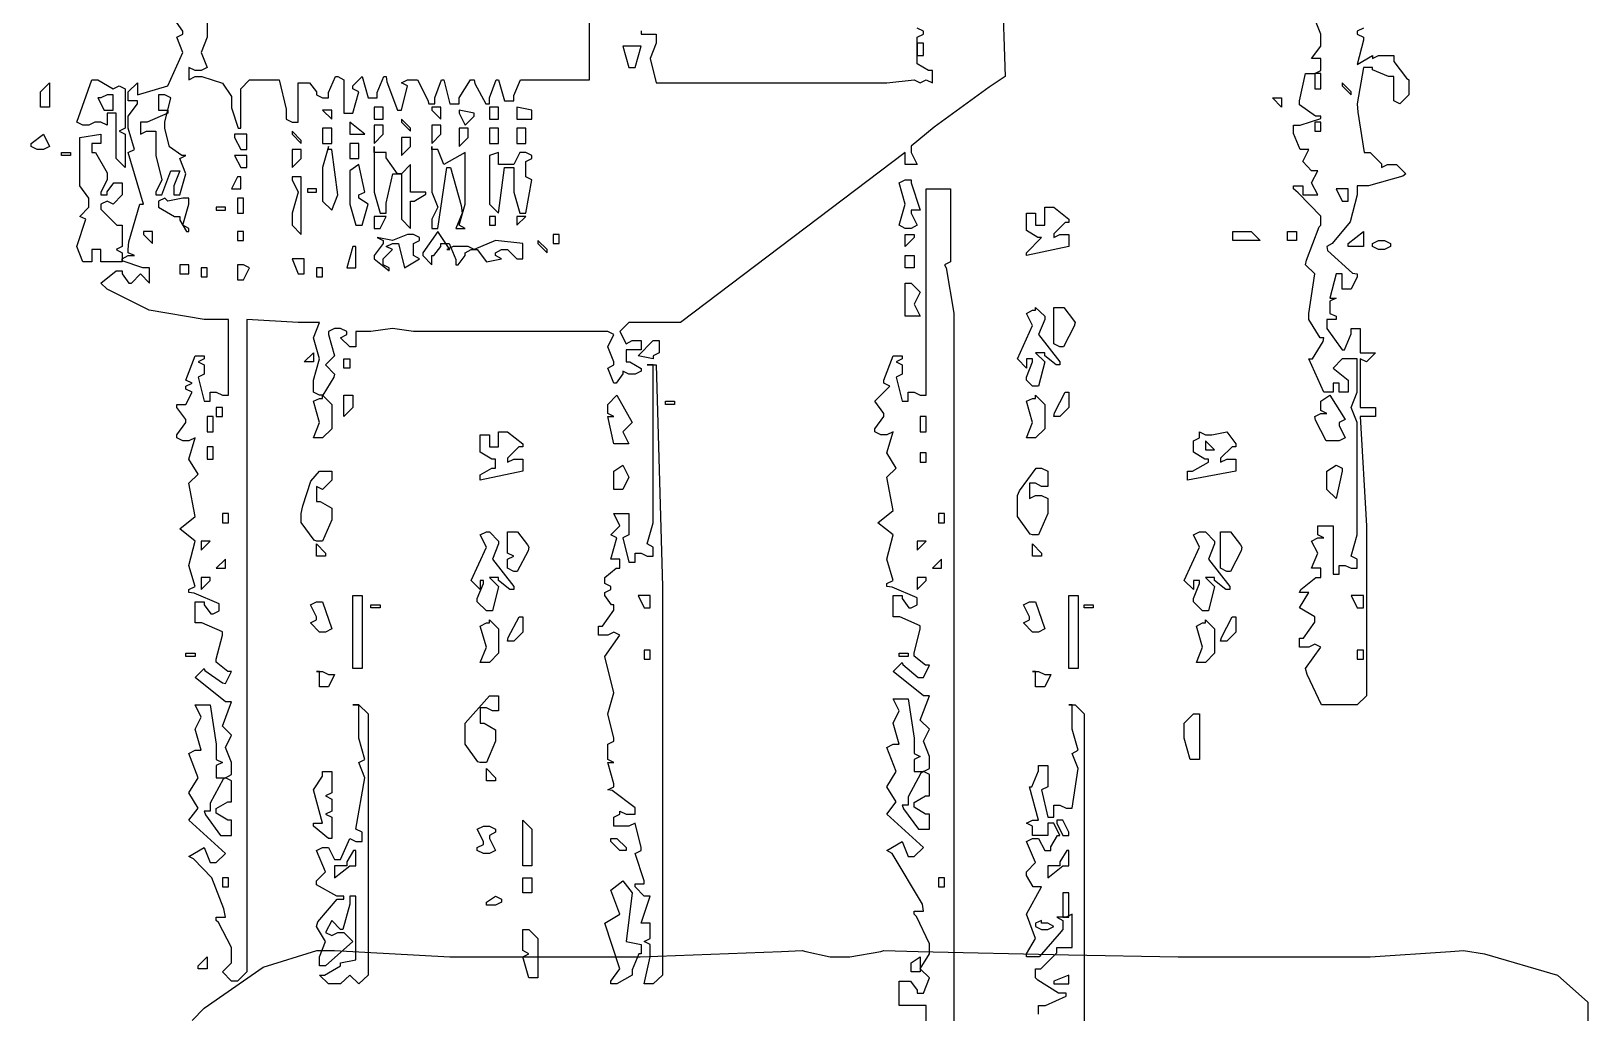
# Model space of a CAD drawing. Extents: x 97 to 264, y 28 to 329.
# Drawn here: x 161.64 to 179.74, y 178.21 to 189.62 of the extents above; entities that cross this region are included whole.
import ezdxf

# ---------------------------------------------------------------- set-up
doc = ezdxf.new("R2010")
doc.units = 0
doc.header["$MEASUREMENT"] = 0

msp = doc.modelspace()

# ---------------------------------------------------------------- linework, layer by layer
at = {"color": 32}
for points in [[(172.897, 191.17), (172.967, 189.089), (172.781, 188.966), (172.142, 188.503), (171.873, 188.281), (171.873, 188.207), (171.943, 188.067), (171.803, 188.067), (171.803, 188.207), (169.193, 186.231), (168.592, 186.231), (168.487, 186.126), (168.558, 185.984), (168.628, 186.02), (168.734, 186.02), (168.734, 185.914), (168.558, 185.914), (168.558, 185.773), (168.602, 185.773), (168.734, 185.695), (168.734, 185.667), (168.664, 185.631), (168.592, 185.631), (168.522, 185.667), (168.522, 185.633), (168.442, 185.525), (168.415, 185.525), (168.345, 185.702), (168.415, 185.738), (168.415, 185.773), (168.345, 185.95), (168.415, 186.09), (168.345, 186.126), (166.088, 186.126), (165.842, 186.16), (165.593, 186.126), (165.417, 186.126), (165.417, 185.95), (165.347, 185.95), (165.24, 186.054), (165.312, 186.09), (165.312, 186.126), (165.24, 186.16), (165.17, 186.16), (165.1, 186.126), (165.1, 186.09), (165.17, 185.844), (165.064, 185.738), (165.17, 185.631), (165.161, 185.597), (165.035, 185.385), (164.994, 185.385), (164.924, 185.421), (164.924, 185.561), (164.994, 185.808), (164.924, 186.054), (164.994, 186.231), (164.747, 186.231), (164.148, 186.267), (164.148, 178.682), (164.042, 178.576), (163.971, 178.576), (163.865, 178.682), (163.971, 178.788), (163.971, 178.858), (163.971, 178.965), (163.821, 179.255), (163.795, 179.281), (163.795, 179.317), (163.901, 179.317), (163.883, 179.415), (163.741, 179.776), (163.529, 179.997), (163.477, 180.023), (163.653, 180.129), (163.725, 179.953), (163.795, 179.953), (163.901, 180.057), (163.477, 180.446), (163.583, 180.586), (163.477, 180.763), (163.583, 180.939), (163.477, 181.222), (163.548, 181.258), (163.619, 181.258), (163.548, 181.504), (163.619, 181.645), (163.548, 181.787), (163.725, 181.787), (163.795, 181.328), (163.795, 181.151), (163.865, 181.115), (163.795, 181.081), (163.795, 180.939), (163.901, 180.939), (163.873, 180.923), (163.725, 180.645), (163.725, 180.552), (163.653, 180.552), (163.671, 180.508), (163.843, 180.269), (163.901, 180.269), (163.971, 180.269), (163.971, 180.446), (163.927, 180.446), (163.795, 180.526), (163.795, 180.552), (163.795, 180.58), (163.927, 180.658), (163.971, 180.658), (163.971, 180.905), (163.901, 180.939), (163.971, 180.975), (163.971, 181.115), (163.901, 181.292), (163.971, 181.434), (163.865, 181.54), (163.971, 181.821), (163.901, 181.821), (163.548, 182.104), (163.653, 182.21), (163.661, 182.184), (163.865, 182.043), (163.901, 182.033), (163.971, 182.174), (163.927, 182.174), (163.795, 182.281), (163.795, 182.316), (163.865, 182.598), (163.865, 182.634), (163.627, 182.739), (163.548, 182.739), (163.548, 182.985), (163.653, 182.985), (163.653, 182.951), (163.732, 182.845), (163.759, 182.845), (163.829, 182.879), (163.829, 182.915), (163.829, 182.959), (163.539, 183.084), (163.477, 183.092), (163.477, 183.128), (163.548, 183.162), (163.477, 183.408), (163.548, 183.691), (163.372, 183.833), (163.548, 183.974), (163.477, 184.362), (163.583, 184.467), (163.477, 184.643), (163.548, 184.892), (163.477, 184.856), (163.406, 184.856), (163.336, 184.892), (163.336, 184.926), (163.442, 185.068), (163.442, 185.102), (163.336, 185.244), (163.336, 185.279), (163.442, 185.279), (163.513, 185.421), (163.442, 185.455), (163.442, 185.491), (163.513, 185.525), (163.442, 185.561), (163.548, 185.844), (163.653, 185.844), (163.653, 185.808), (163.583, 185.773), (163.653, 185.738), (163.653, 185.631), (163.583, 185.597), (163.653, 185.315), (163.725, 185.315), (163.725, 185.421), (163.795, 185.421), (163.865, 185.385), (163.935, 185.385), (163.935, 186.267), (163.865, 186.267), (163.652, 186.267), (163.014, 186.373), (162.524, 186.619), (162.454, 186.69), (162.631, 186.832), (162.701, 186.832), (162.701, 186.797), (162.779, 186.69), (162.807, 186.69), (162.913, 186.796), (163.019, 186.69), (163.019, 186.866), (162.939, 186.866), (162.701, 186.946), (162.701, 186.972), (162.771, 187.008), (162.843, 187.008), (162.771, 187.042), (162.771, 187.078), (162.779, 187.167), (162.905, 187.608), (162.947, 187.608), (162.771, 188.207), (162.843, 188.243), (162.771, 188.49), (162.771, 188.63), (162.877, 188.772), (162.877, 188.806), (162.771, 188.806), (162.771, 188.913), (162.877, 189.019), (162.877, 188.877), (163.23, 188.983), (163.406, 189.371), (163.336, 189.548), (163.406, 189.582), (163.406, 189.618), (163.23, 189.865)], [(163.689, 189.794), (163.689, 189.548), (163.619, 189.371), (163.689, 189.195), (163.619, 189.159), (163.548, 189.159), (163.477, 189.195), (163.477, 189.053), (163.548, 189.089), (163.627, 189.089), (163.865, 189.014), (163.971, 188.859), (163.971, 188.806), (163.971, 188.728), (164.05, 188.49), (164.078, 188.49), (164.078, 188.948), (164.182, 189.053), (164.501, 189.053), (164.527, 189.053), (164.607, 188.71), (164.607, 188.596), (164.677, 188.56), (164.747, 188.56), (164.747, 189.019), (164.853, 189.019), (164.88, 189.019), (164.96, 188.913), (164.96, 188.877), (165.03, 188.842), (165.1, 188.842), (165.1, 188.904), (165.179, 189.089), (165.206, 189.089), (165.276, 189.053), (165.276, 188.666), (165.383, 188.666), (165.453, 188.913), (165.383, 188.948), (165.383, 188.983), (165.489, 189.089), (165.559, 188.842), (165.665, 188.842), (165.665, 188.904), (165.743, 189.089), (165.77, 189.089), (165.778, 189.028), (165.903, 188.7), (165.946, 188.7), (166.018, 188.983), (165.946, 189.019), (166.018, 189.053), (166.088, 189.053), (166.132, 189.053), (166.255, 188.816), (166.265, 188.772), (166.335, 188.772), (166.335, 188.842), (166.413, 189.053), (166.441, 189.053), (166.511, 188.772), (166.617, 188.772), (166.617, 188.842), (166.75, 189.053), (166.794, 189.053), (166.802, 189.009), (166.927, 188.772), (166.97, 188.772), (166.97, 188.842), (167.048, 189.053), (167.076, 189.053), (167.146, 188.806), (167.253, 188.806), (167.253, 188.868), (167.331, 189.053), (167.357, 189.053), (168.135, 189.053), (168.135, 189.758)], [(177.13, 189.654), (177.058, 189.618), (177.058, 189.582), (177.13, 189.548), (177.13, 189.512), (177.058, 189.229), (177.235, 189.335), (177.235, 189.301), (177.307, 189.335), (177.483, 189.335), (177.483, 189.265), (177.632, 189.071), (177.66, 189.053), (177.66, 188.877), (177.553, 188.772), (177.483, 188.806), (177.483, 189.089), (177.421, 189.089), (177.235, 189.169), (177.235, 189.195), (177.13, 189.195), (177.058, 188.772), (177.067, 188.675), (177.14, 188.207), (177.165, 188.207), (177.209, 188.207), (177.341, 188.075), (177.341, 188.031), (177.411, 188.067), (177.517, 188.067), (177.624, 187.96), (177.588, 187.934), (177.191, 187.818), (177.058, 187.818), (177.058, 187.715), (176.975, 187.401), (176.768, 187.149), (176.706, 187.113), (176.714, 187.069), (177.005, 186.805), (177.058, 186.796), (177.058, 186.76), (176.988, 186.619), (176.882, 186.619), (176.882, 186.796), (176.812, 186.796), (176.742, 186.513), (176.812, 186.513), (176.742, 186.479), (176.742, 186.337), (176.812, 186.303), (176.812, 186.267), (176.706, 186.267), (176.706, 186.16), (176.882, 185.914), (176.909, 185.914), (176.988, 186.1), (176.988, 186.16), (177.094, 186.16), (177.094, 185.878), (177.271, 185.878), (177.165, 185.773), (177.094, 185.808), (177.094, 185.244), (177.271, 185.244), (177.271, 185.138), (177.094, 185.138), (177.165, 183.867), (177.165, 181.893), (177.058, 181.787), (176.706, 181.787), (176.644, 181.787), (176.476, 182.14), (176.459, 182.21), (176.635, 182.456), (176.565, 182.492), (176.495, 182.456), (176.389, 182.456), (176.389, 182.563), (176.433, 182.563), (176.565, 182.748), (176.565, 182.809), (176.389, 182.915), (176.495, 183.092), (176.389, 183.092), (176.405, 183.128), (176.578, 183.268), (176.635, 183.268), (176.635, 183.374), (176.529, 183.374), (176.601, 183.551), (176.529, 183.691), (176.601, 183.727), (176.671, 183.727), (176.601, 183.761), (176.601, 183.867), (176.778, 183.867), (176.778, 183.304), (176.848, 183.304), (176.848, 183.408), (176.918, 183.408), (176.988, 183.374), (177.058, 183.374), (177.058, 183.48), (176.988, 183.515), (177.058, 183.761), (177.058, 185.068), (176.988, 185.244), (177.058, 185.421), (177.058, 185.808), (176.882, 185.808), (176.778, 185.702), (176.954, 185.561), (176.954, 185.421), (176.848, 185.421), (176.848, 185.525), (176.778, 185.525), (176.778, 185.421), (176.671, 185.421), (176.495, 185.808), (176.539, 185.808), (176.662, 186.01), (176.671, 186.054), (176.627, 186.054), (176.495, 186.267), (176.495, 186.337), (176.565, 186.796), (176.459, 186.902), (176.468, 186.956), (176.617, 187.343), (176.635, 187.361), (176.635, 187.467), (176.371, 187.74), (176.319, 187.784), (176.319, 187.818), (176.425, 187.818), (176.425, 187.714), (176.601, 187.714), (176.529, 187.854), (176.601, 187.995), (176.529, 187.995), (176.425, 188.101), (176.495, 188.243), (176.425, 188.243), (176.397, 188.243), (176.319, 188.429), (176.319, 188.49), (176.319, 188.524), (176.397, 188.524), (176.635, 188.604), (176.635, 188.63), (176.573, 188.63), (176.389, 188.762), (176.389, 188.806), (176.459, 189.125), (176.565, 189.125), (176.565, 188.948), (176.635, 188.948), (176.635, 189.125), (176.565, 189.125), (176.635, 189.159), (176.635, 189.301), (176.529, 189.301), (176.635, 189.442), (176.635, 189.582), (176.565, 189.758)], [(168.734, 189.621), (168.734, 189.582), (168.91, 189.582), (168.91, 189.478), (168.84, 189.301), (168.91, 189.019), (171.59, 189.019), (171.909, 189.053), (171.979, 189.019), (172.049, 189.053), (172.12, 189.019), (172.12, 189.159), (172.075, 189.159), (171.943, 189.239), (171.943, 189.265), (171.943, 189.548), (172.015, 189.582), (172.015, 189.618), (171.943, 189.654)], [(172.049, 178.047), (172.049, 178.293), (171.733, 178.293), (171.733, 178.576), (171.839, 178.576), (171.865, 178.576), (171.943, 178.471), (171.943, 178.435), (172.015, 178.435), (172.085, 178.612), (171.979, 178.718), (172.085, 178.894), (172.085, 179.009), (171.935, 179.325), (171.909, 179.352), (171.909, 179.388), (172.015, 179.388), (172.005, 179.468), (171.652, 180.058), (171.59, 180.093), (171.767, 180.199), (171.839, 180.023), (171.909, 180.023), (172.015, 180.129), (171.59, 180.516), (171.697, 180.658), (171.59, 180.835), (171.697, 181.011), (171.59, 181.292), (171.662, 181.328), (171.733, 181.328), (171.662, 181.574), (171.733, 181.717), (171.662, 181.857), (171.839, 181.857), (171.909, 181.398), (171.909, 181.222), (171.979, 181.187), (171.909, 181.151), (171.909, 181.011), (172.015, 181.011), (171.987, 180.993), (171.839, 180.716), (171.839, 180.622), (171.767, 180.622), (171.785, 180.578), (171.957, 180.34), (172.015, 180.34), (172.085, 180.34), (172.085, 180.516), (172.041, 180.516), (171.909, 180.596), (171.909, 180.622), (171.909, 180.65), (172.041, 180.728), (172.085, 180.728), (172.085, 180.975), (172.015, 181.011), (172.085, 181.045), (172.085, 181.187), (172.015, 181.364), (172.085, 181.504), (171.979, 181.61), (172.085, 181.893), (172.015, 181.893), (171.662, 182.174), (171.767, 182.28), (171.775, 182.254), (171.954, 182.104), (172.015, 182.104), (172.085, 182.246), (172.041, 182.246), (171.909, 182.352), (171.909, 182.386), (171.979, 182.669), (171.979, 182.704), (171.741, 182.809), (171.662, 182.809), (171.662, 183.056), (171.767, 183.056), (171.767, 183.021), (171.845, 182.915), (171.873, 182.915), (171.943, 182.951), (171.943, 182.985), (171.943, 183.03), (171.652, 183.154), (171.59, 183.162), (171.59, 183.198), (171.662, 183.232), (171.59, 183.48), (171.662, 183.761), (171.486, 183.903), (171.662, 184.044), (171.59, 184.433), (171.697, 184.539), (171.59, 184.715), (171.662, 184.962), (171.59, 184.926), (171.52, 184.926), (171.45, 184.962), (171.45, 184.996), (171.556, 185.138), (171.556, 185.172), (171.45, 185.315), (171.626, 185.491), (171.556, 185.525), (171.556, 185.561), (171.662, 185.844), (171.767, 185.844), (171.767, 185.808), (171.697, 185.773), (171.767, 185.738), (171.767, 185.631), (171.697, 185.597), (171.767, 185.315), (171.839, 185.315), (171.839, 185.421), (171.909, 185.421), (171.979, 185.385), (172.049, 185.385), (172.049, 187.784), (172.226, 187.784), (172.226, 187.784), (172.332, 187.784), (172.332, 186.936), (172.262, 186.902), (172.278, 186.867), (172.368, 186.338), (172.368, 186.16), (172.368, 175.26)], [(173.354, 178.189), (173.354, 178.293), (173.433, 178.293), (173.673, 178.401), (173.673, 178.435), (173.585, 178.435), (173.346, 178.586), (173.32, 178.612), (173.32, 178.718), (173.381, 178.718), (173.567, 178.904), (173.567, 178.965), (173.743, 178.965), (173.743, 179.352), (173.673, 179.317), (173.567, 179.317), (173.637, 179.281), (173.637, 179.175), (173.593, 179.123), (173.361, 178.858), (173.284, 178.858), (173.214, 178.858), (173.214, 178.894), (173.32, 179.071), (173.214, 179.352), (173.39, 179.67), (173.32, 179.67), (173.293, 179.67), (173.214, 179.802), (173.214, 179.846), (173.32, 179.953), (173.214, 180.199), (173.284, 180.233), (173.354, 180.233), (173.426, 180.093), (173.496, 180.093), (173.496, 180.137), (173.575, 180.269), (173.603, 180.269), (173.531, 180.41), (173.46, 180.41), (173.46, 180.269), (173.284, 180.269), (173.284, 180.376), (173.214, 180.41), (173.284, 180.446), (173.354, 180.446), (173.25, 180.835), (173.276, 180.835), (173.354, 181.021), (173.354, 181.081), (173.46, 181.081), (173.46, 180.835), (173.39, 180.799), (173.46, 180.482), (173.531, 180.482), (173.531, 180.622), (173.603, 180.622), (173.673, 180.586), (173.743, 180.586), (173.813, 181.045), (173.743, 181.222), (173.813, 181.258), (173.743, 181.504), (173.743, 181.787), (173.707, 181.787), (173.707, 181.787), (173.779, 181.787), (173.883, 181.681), (173.883, 176.742)]]:
    msp.add_lwpolyline(points, dxfattribs=at)
for points in [[(168.522, 189.442), (168.592, 189.195), (168.664, 189.195), (168.734, 189.442), (168.522, 189.442)], [(171.943, 189.335), (172.015, 189.335), (172.015, 189.478), (171.943, 189.478), (171.943, 189.335)], [(161.855, 189.019), (161.855, 188.736), (161.749, 188.736), (161.749, 188.913), (161.855, 189.019)], [(162.348, 189.053), (162.418, 189.053), (162.595, 188.948), (162.667, 188.983), (162.737, 188.948), (162.737, 188.49), (162.667, 188.454), (162.737, 188.419), (162.737, 188.031), (162.631, 188.137), (162.631, 188.666), (162.524, 188.666), (162.524, 188.524), (162.454, 188.56), (162.384, 188.56), (162.314, 188.524), (162.242, 188.524), (162.172, 188.56), (162.348, 189.053)], [(176.882, 189.019), (176.882, 188.983), (176.988, 188.877), (176.988, 188.913), (176.882, 189.019)], [(162.418, 188.842), (162.49, 188.7), (162.595, 188.7), (162.595, 188.877), (162.524, 188.877), (162.454, 188.842), (162.418, 188.842)], [(163.124, 188.877), (163.124, 188.7), (163.23, 188.7), (163.23, 188.666), (162.991, 188.56), (162.913, 188.56), (162.913, 188.419), (162.983, 188.454), (163.09, 188.454), (163.09, 188.171), (163.16, 187.89), (163.09, 187.748), (163.09, 187.714), (163.16, 187.714), (163.266, 187.995), (163.372, 187.995), (163.3, 187.818), (163.3, 187.714), (163.372, 187.714), (163.442, 187.96), (163.372, 188.137), (163.442, 188.171), (163.394, 188.171), (163.252, 188.273), (163.196, 188.488), (163.196, 188.56), (163.266, 188.842), (163.196, 188.877), (163.124, 188.877)], [(176.072, 188.842), (176.177, 188.842), (176.177, 188.736), (176.072, 188.842)], [(165.03, 188.7), (165.136, 188.596), (165.136, 188.7), (165.03, 188.7)], [(165.629, 188.596), (165.735, 188.596), (165.735, 188.736), (165.629, 188.736), (165.629, 188.596)], [(165.946, 188.596), (165.946, 188.56), (166.052, 188.454), (166.052, 188.49), (165.946, 188.596)], [(166.299, 188.736), (166.299, 188.7), (166.405, 188.596), (166.405, 188.736), (166.299, 188.736)], [(166.617, 188.7), (166.617, 188.666), (166.688, 188.524), (166.794, 188.63), (166.794, 188.666), (166.617, 188.7)], [(166.97, 188.596), (167.076, 188.596), (167.076, 188.736), (166.97, 188.736), (166.97, 188.596)], [(167.287, 188.736), (167.287, 188.596), (167.463, 188.596), (167.463, 188.7), (167.287, 188.736)], [(161.785, 188.419), (161.855, 188.277), (161.785, 188.243), (161.713, 188.243), (161.642, 188.277), (161.642, 188.313), (161.785, 188.419)], [(162.454, 188.419), (162.454, 188.313), (162.348, 188.313), (162.348, 188.207), (162.392, 188.207), (162.524, 187.97), (162.524, 187.89), (162.454, 187.748), (162.454, 187.714), (162.524, 187.714), (162.524, 187.749), (162.603, 187.854), (162.631, 187.854), (162.701, 187.854), (162.701, 187.714), (162.595, 187.608), (162.524, 187.642), (162.454, 187.608), (162.454, 187.547), (162.639, 187.361), (162.701, 187.361), (162.701, 187.113), (162.631, 187.078), (162.701, 187.042), (162.701, 186.936), (162.454, 186.936), (162.454, 187.078), (162.348, 187.078), (162.348, 186.936), (162.242, 186.936), (162.172, 187.113), (162.278, 187.431), (162.208, 187.465), (162.314, 187.572), (162.314, 187.678), (162.208, 187.818), (162.208, 188.383), (162.454, 188.419)], [(164.006, 188.419), (164.006, 188.383), (164.078, 188.243), (164.148, 188.243), (164.148, 188.419), (164.006, 188.419)], [(164.677, 188.454), (164.677, 188.419), (164.783, 188.313), (164.783, 188.347), (164.677, 188.454)], [(165.03, 188.313), (165.136, 188.313), (165.136, 188.49), (165.03, 188.49), (165.03, 188.313)], [(165.347, 188.56), (165.347, 188.419), (165.523, 188.419), (165.347, 188.56)], [(165.629, 188.49), (165.629, 188.313), (165.735, 188.419), (165.735, 188.524), (165.629, 188.524), (165.629, 188.49)], [(166.299, 188.49), (166.299, 188.313), (166.405, 188.419), (166.405, 188.524), (166.299, 188.524), (166.299, 188.49)], [(166.617, 188.454), (166.617, 188.277), (166.723, 188.383), (166.723, 188.49), (166.617, 188.49), (166.617, 188.454)], [(166.97, 188.313), (167.076, 188.313), (167.076, 188.49), (166.97, 188.49), (166.97, 188.313)], [(167.287, 188.49), (167.287, 188.313), (167.393, 188.313), (167.393, 188.49), (167.287, 188.49)], [(176.565, 188.454), (176.635, 188.454), (176.635, 188.56), (176.565, 188.56), (176.565, 188.454)], [(164.677, 188.207), (164.677, 188.031), (164.783, 188.137), (164.783, 188.243), (164.677, 188.243), (164.677, 188.207)], [(165.1, 188.277), (165.03, 188.031), (165.03, 187.642), (165.136, 187.537), (165.206, 187.714), (165.136, 188.243), (165.1, 188.243), (165.1, 188.277)], [(165.347, 188.137), (165.453, 188.137), (165.453, 188.313), (165.347, 188.313), (165.347, 188.137)], [(165.629, 188.277), (165.629, 187.748), (165.699, 187.501), (165.77, 187.501), (165.77, 187.617), (165.848, 187.96), (165.876, 187.96), (165.946, 187.96), (165.946, 187.431), (166.052, 187.325), (166.052, 187.642), (166.096, 187.642), (166.229, 187.722), (166.229, 187.748), (166.052, 187.748), (166.052, 188.067), (165.946, 187.96), (165.902, 187.96), (165.77, 188.146), (165.77, 188.207), (165.629, 188.207), (165.629, 188.277)], [(165.946, 188.347), (165.946, 188.171), (166.052, 188.277), (166.052, 188.383), (165.946, 188.383), (165.946, 188.347)], [(166.299, 188.277), (166.299, 187.748), (166.371, 187.572), (166.299, 187.431), (166.299, 187.325), (166.371, 187.325), (166.475, 188.031), (166.519, 188.031), (166.642, 187.59), (166.652, 187.501), (166.581, 187.325), (166.688, 187.325), (166.617, 187.361), (166.688, 187.608), (166.688, 188.207), (166.441, 188.067), (166.371, 188.243), (166.299, 188.243), (166.299, 188.277)], [(161.995, 188.207), (162.101, 188.207), (162.101, 188.171), (161.995, 188.171), (161.995, 188.207)], [(164.006, 188.171), (164.078, 188.031), (164.148, 188.031), (164.148, 188.171), (164.006, 188.171)], [(165.347, 187.995), (165.347, 187.608), (165.417, 187.361), (165.489, 187.361), (165.559, 187.608), (165.453, 187.678), (165.453, 187.714), (165.523, 187.748), (165.453, 188.067), (165.347, 187.995)], [(166.97, 188.171), (166.97, 187.608), (167.076, 187.501), (167.146, 188.031), (167.253, 188.031), (167.253, 187.748), (167.323, 187.501), (167.393, 187.501), (167.463, 187.89), (167.393, 187.924), (167.393, 188.101), (167.463, 188.137), (167.463, 188.171), (167.393, 188.207), (167.323, 188.207), (167.253, 188.067), (167.076, 188.067), (167.076, 188.207), (166.97, 188.171)], [(164.042, 187.924), (163.971, 187.784), (164.078, 187.784), (164.078, 187.924), (164.042, 187.924)], [(164.677, 187.924), (164.677, 187.89), (164.747, 187.748), (164.677, 187.501), (164.677, 187.361), (164.783, 187.255), (164.783, 187.924), (164.677, 187.924)], [(171.873, 187.854), (171.979, 187.537), (171.873, 187.537), (171.873, 187.501), (171.943, 187.361), (171.873, 187.325), (171.803, 187.325), (171.733, 187.361), (171.803, 187.608), (171.733, 187.854), (171.803, 187.89), (171.873, 187.89), (171.873, 187.854)], [(163.196, 187.678), (163.124, 187.642), (163.124, 187.608), (163.124, 187.573), (163.31, 187.465), (163.372, 187.465), (163.372, 187.421), (163.45, 187.289), (163.477, 187.289), (163.477, 187.325), (163.406, 187.361), (163.477, 187.608), (163.477, 187.678), (163.406, 187.678), (163.23, 187.642), (163.196, 187.678)], [(164.042, 187.501), (164.112, 187.501), (164.112, 187.678), (164.042, 187.678), (164.042, 187.501)], [(164.853, 187.748), (164.96, 187.748), (164.96, 187.784), (164.853, 187.784), (164.853, 187.748)], [(176.812, 187.784), (176.882, 187.642), (176.954, 187.642), (176.954, 187.784), (176.812, 187.784)], [(163.795, 187.537), (163.901, 187.537), (163.901, 187.572), (163.795, 187.572), (163.795, 187.537)], [(173.46, 187.572), (173.531, 187.572), (173.707, 187.431), (173.707, 187.395), (173.663, 187.395), (173.531, 187.263), (173.531, 187.219), (173.603, 187.255), (173.707, 187.255), (173.707, 187.113), (173.214, 187.008), (173.214, 187.042), (173.39, 187.219), (173.346, 187.219), (173.214, 187.299), (173.214, 187.325), (173.214, 187.501), (173.32, 187.501), (173.32, 187.361), (173.426, 187.361), (173.426, 187.572), (173.46, 187.572)], [(165.629, 187.465), (165.629, 187.325), (165.699, 187.325), (165.77, 187.465), (165.629, 187.465)], [(166.97, 187.361), (167.04, 187.361), (167.04, 187.465), (166.97, 187.465), (166.97, 187.361)], [(167.287, 187.465), (167.287, 187.361), (167.393, 187.465), (167.287, 187.465)], [(162.947, 187.289), (162.947, 187.255), (163.054, 187.149), (163.054, 187.289), (162.947, 187.289)], [(164.042, 187.185), (164.112, 187.185), (164.112, 187.289), (164.042, 187.289), (164.042, 187.185)], [(165.842, 187.185), (165.665, 187.219), (165.735, 187.185), (165.735, 187.149), (165.629, 187.008), (165.629, 186.972), (165.806, 186.832), (165.806, 186.866), (165.735, 186.902), (165.735, 186.972), (165.842, 187.078), (165.77, 187.113), (165.842, 187.149), (165.912, 187.149), (165.982, 186.866), (166.158, 186.972), (166.088, 187.008), (166.088, 187.149), (166.158, 187.185), (166.158, 187.219), (166.088, 187.255), (166.018, 187.255), (165.842, 187.185)], [(166.371, 187.289), (166.194, 187.042), (166.194, 187.008), (166.299, 186.902), (166.299, 187.008), (166.325, 187.008), (166.405, 187.114), (166.405, 187.149), (166.475, 187.149), (166.502, 187.149), (166.581, 186.964), (166.581, 186.902), (166.607, 186.902), (166.688, 187.008), (166.688, 187.042), (166.758, 187.078), (166.828, 187.078), (166.934, 186.936), (167.11, 186.972), (167.04, 187.008), (167.04, 187.042), (167.11, 187.078), (167.181, 187.078), (167.287, 186.972), (167.357, 186.972), (167.357, 187.149), (167.04, 187.185), (166.794, 187.078), (166.723, 187.113), (166.547, 187.113), (166.475, 187.078), (166.511, 187.078), (166.371, 187.289)], [(167.533, 187.185), (167.533, 187.149), (167.64, 187.042), (167.64, 187.078), (167.533, 187.185)], [(167.71, 187.149), (167.782, 187.149), (167.782, 187.255), (167.71, 187.255), (167.71, 187.149)], [(171.803, 187.255), (171.909, 187.255), (171.909, 187.219), (171.803, 187.113), (171.803, 187.255)], [(175.647, 187.289), (175.824, 187.289), (175.93, 187.185), (175.613, 187.185), (175.613, 187.289), (175.647, 187.289)], [(176.248, 187.289), (176.353, 187.289), (176.353, 187.185), (176.248, 187.185), (176.248, 187.289)], [(177.13, 187.289), (177.13, 187.113), (176.954, 187.113), (176.954, 187.149), (177.13, 187.289)], [(177.377, 187.185), (177.447, 187.149), (177.447, 187.113), (177.377, 187.078), (177.307, 187.078), (177.235, 187.113), (177.235, 187.149), (177.307, 187.185), (177.377, 187.185)], [(164.677, 186.972), (164.747, 186.796), (164.817, 186.796), (164.817, 186.972), (164.677, 186.972)], [(165.383, 187.113), (165.312, 186.866), (165.417, 186.866), (165.417, 187.113), (165.383, 187.113)], [(171.803, 187.008), (171.909, 187.008), (171.909, 186.866), (171.803, 186.866), (171.803, 187.008)], [(163.372, 186.796), (163.477, 186.796), (163.477, 186.902), (163.372, 186.902), (163.372, 186.796)], [(163.619, 186.866), (163.619, 186.76), (163.689, 186.76), (163.689, 186.866), (163.619, 186.866)], [(164.042, 186.902), (164.042, 186.726), (164.112, 186.726), (164.182, 186.866), (164.112, 186.902), (164.042, 186.902)], [(164.96, 186.76), (165.03, 186.76), (165.03, 186.866), (164.96, 186.866), (164.96, 186.76)], [(171.803, 186.69), (171.873, 186.69), (171.979, 186.583), (171.909, 186.443), (171.979, 186.303), (171.803, 186.303), (171.803, 186.69)], [(173.32, 186.407), (173.426, 186.303), (173.426, 186.267), (173.354, 186.09), (173.603, 185.773), (173.603, 185.738), (173.559, 185.738), (173.426, 185.844), (173.426, 185.878), (173.32, 185.878), (173.426, 185.773), (173.354, 185.491), (173.284, 185.491), (173.214, 185.561), (173.214, 185.597), (173.284, 185.773), (173.284, 185.808), (173.214, 185.808), (173.214, 185.702), (173.108, 185.808), (173.284, 186.196), (173.214, 186.337), (173.284, 186.373), (173.32, 186.373), (173.32, 186.407)], [(173.531, 186.407), (173.603, 186.407), (173.647, 186.407), (173.761, 186.259), (173.779, 186.231), (173.769, 186.187), (173.644, 185.95), (173.603, 185.95), (173.531, 185.984), (173.531, 186.407)], [(164.924, 185.878), (164.924, 185.773), (164.817, 185.773), (164.924, 185.878)], [(168.874, 186.02), (168.945, 186.02), (168.945, 185.878), (168.874, 185.844), (168.874, 185.808), (168.698, 185.844), (168.874, 186.02)], [(165.276, 185.808), (165.347, 185.808), (165.347, 185.702), (165.276, 185.702), (165.276, 185.808)], [(168.804, 185.738), (168.91, 185.738), (168.981, 183.162), (168.981, 178.646), (168.874, 178.542), (168.768, 178.542), (168.84, 178.858), (168.84, 178.999), (168.768, 179.035), (168.84, 179.071), (168.84, 179.247), (168.734, 179.247), (168.84, 179.564), (168.768, 179.564), (168.664, 179.67), (168.664, 179.704), (168.768, 179.704), (168.768, 179.74), (168.664, 180.057), (168.734, 180.093), (168.734, 180.129), (168.664, 180.41), (168.592, 180.376), (168.415, 180.376), (168.415, 180.482), (168.487, 180.516), (168.487, 180.552), (168.558, 180.516), (168.664, 180.516), (168.664, 180.588), (168.398, 180.79), (168.345, 180.799), (168.415, 180.835), (168.415, 180.869), (168.345, 181.115), (168.415, 181.115), (168.345, 181.151), (168.345, 181.328), (168.415, 181.364), (168.415, 181.398), (168.345, 181.681), (168.415, 181.927), (168.311, 182.35), (168.487, 182.598), (168.415, 182.633), (168.345, 182.598), (168.239, 182.598), (168.239, 182.703), (168.283, 182.703), (168.415, 182.889), (168.415, 182.951), (168.389, 182.951), (168.311, 183.057), (168.311, 183.092), (168.381, 183.128), (168.381, 183.162), (168.311, 183.198), (168.311, 183.232), (168.311, 183.268), (168.443, 183.374), (168.487, 183.374), (168.487, 183.48), (168.381, 183.48), (168.451, 183.727), (168.381, 183.761), (168.487, 183.867), (168.415, 184.01), (168.592, 184.01), (168.592, 183.761), (168.522, 183.727), (168.592, 183.444), (168.664, 183.444), (168.664, 183.551), (168.734, 183.551), (168.804, 183.515), (168.874, 183.515), (168.874, 183.621), (168.804, 183.657), (168.874, 183.903), (168.874, 185.738), (168.804, 185.738)], [(165.03, 185.385), (165.136, 185.279), (165.136, 184.996), (165.03, 184.892), (164.924, 184.892), (164.994, 185.068), (164.924, 185.315), (164.994, 185.349), (165.03, 185.349), (165.03, 185.385)], [(165.276, 185.385), (165.383, 185.385), (165.383, 185.244), (165.276, 185.138), (165.276, 185.385)], [(168.451, 185.385), (168.628, 185.068), (168.522, 184.962), (168.592, 184.82), (168.415, 184.82), (168.345, 185.138), (168.415, 185.138), (168.345, 185.172), (168.345, 185.279), (168.451, 185.385)], [(173.32, 185.385), (173.426, 185.279), (173.426, 184.996), (173.32, 184.892), (173.214, 184.892), (173.284, 185.068), (173.214, 185.315), (173.284, 185.349), (173.32, 185.349), (173.32, 185.385)], [(173.707, 185.421), (173.707, 185.244), (173.603, 185.138), (173.531, 185.138), (173.539, 185.182), (173.664, 185.421), (173.707, 185.421)], [(176.742, 185.385), (176.918, 185.102), (176.848, 185.068), (176.848, 185.032), (176.918, 184.892), (176.848, 184.856), (176.742, 184.856), (176.698, 184.856), (176.573, 185.094), (176.565, 185.138), (176.635, 185.172), (176.706, 185.172), (176.635, 185.208), (176.635, 185.315), (176.742, 185.385)], [(163.795, 185.138), (163.865, 185.138), (163.865, 185.244), (163.795, 185.244), (163.795, 185.138)], [(169.017, 185.315), (169.121, 185.315), (169.121, 185.279), (169.017, 185.279), (169.017, 185.315)], [(163.689, 184.962), (163.759, 184.962), (163.759, 185.138), (163.689, 185.138), (163.689, 184.962)], [(167.11, 184.962), (167.181, 184.962), (167.357, 184.82), (167.357, 184.785), (167.313, 184.785), (167.181, 184.653), (167.181, 184.609), (167.253, 184.643), (167.357, 184.643), (167.357, 184.503), (166.864, 184.397), (166.864, 184.433), (166.864, 184.46), (166.996, 184.539), (167.04, 184.539), (167.04, 184.643), (166.996, 184.643), (166.864, 184.723), (166.864, 184.749), (166.864, 184.926), (166.97, 184.926), (166.97, 184.785), (167.076, 184.785), (167.076, 184.962), (167.11, 184.962)], [(171.979, 185.138), (171.979, 184.962), (172.049, 184.962), (172.049, 185.138), (171.979, 185.138)], [(175.224, 184.962), (175.295, 184.926), (175.367, 184.926), (175.543, 184.962), (175.647, 184.82), (175.647, 184.785), (175.603, 184.785), (175.471, 184.653), (175.471, 184.609), (175.543, 184.643), (175.647, 184.643), (175.647, 184.503), (175.084, 184.397), (175.084, 184.503), (175.145, 184.503), (175.331, 184.609), (175.331, 184.643), (175.286, 184.643), (175.154, 184.723), (175.154, 184.749), (175.154, 184.856), (175.224, 184.892), (175.224, 184.962)], [(163.689, 184.643), (163.759, 184.643), (163.759, 184.785), (163.689, 184.785), (163.689, 184.643)], [(175.295, 184.856), (175.295, 184.749), (175.401, 184.749), (175.295, 184.856)], [(171.979, 184.609), (172.049, 184.609), (172.049, 184.715), (171.979, 184.715), (171.979, 184.609)], [(165.03, 184.503), (165.136, 184.503), (165.136, 184.397), (165.03, 184.29), (164.96, 184.326), (164.96, 184.15), (165.004, 184.15), (165.136, 184.071), (165.136, 184.044), (165.136, 183.938), (165.03, 183.691), (164.96, 183.691), (164.932, 183.701), (164.783, 183.906), (164.783, 183.974), (164.783, 184.01), (164.799, 184.098), (164.892, 184.388), (164.995, 184.503), (165.03, 184.503)], [(168.522, 184.573), (168.592, 184.433), (168.522, 184.29), (168.415, 184.29), (168.415, 184.503), (168.522, 184.573)], [(173.39, 184.539), (173.46, 184.503), (173.46, 184.326), (173.39, 184.326), (173.32, 184.362), (173.25, 184.362), (173.25, 184.186), (173.32, 184.22), (173.39, 184.22), (173.46, 184.186), (173.46, 184.01), (173.354, 183.761), (173.284, 183.761), (173.257, 183.771), (173.108, 183.976), (173.108, 184.044), (173.108, 184.22), (173.134, 184.274), (173.325, 184.539), (173.39, 184.539)], [(176.812, 184.573), (176.882, 184.539), (176.882, 184.503), (176.812, 184.186), (176.706, 184.29), (176.706, 184.503), (176.812, 184.573)], [(163.865, 183.903), (163.935, 183.903), (163.935, 184.01), (163.865, 184.01), (163.865, 183.903)], [(172.192, 183.903), (172.262, 183.903), (172.262, 184.01), (172.192, 184.01), (172.192, 183.903)], [(166.97, 183.797), (167.076, 183.691), (167.076, 183.657), (167.004, 183.48), (167.253, 183.162), (167.253, 183.128), (167.209, 183.128), (167.076, 183.233), (167.076, 183.268), (166.97, 183.268), (167.076, 183.162), (167.004, 182.879), (166.934, 182.879), (166.828, 182.985), (166.828, 183.021), (166.9, 183.198), (166.9, 183.232), (166.864, 183.232), (166.864, 183.128), (166.758, 183.232), (166.934, 183.621), (166.864, 183.761), (166.934, 183.797), (166.97, 183.797)], [(167.181, 183.797), (167.253, 183.797), (167.297, 183.797), (167.411, 183.648), (167.429, 183.621), (167.419, 183.577), (167.294, 183.338), (167.253, 183.338), (167.181, 183.374), (167.181, 183.48), (167.253, 183.515), (167.181, 183.551), (167.181, 183.797)], [(175.295, 183.797), (175.401, 183.691), (175.401, 183.657), (175.331, 183.48), (175.577, 183.162), (175.577, 183.128), (175.533, 183.128), (175.401, 183.233), (175.401, 183.268), (175.295, 183.268), (175.401, 183.162), (175.331, 182.879), (175.26, 182.879), (175.154, 182.985), (175.154, 183.021), (175.224, 183.198), (175.224, 183.232), (175.154, 183.232), (175.154, 183.128), (175.048, 183.232), (175.224, 183.621), (175.154, 183.761), (175.224, 183.797), (175.295, 183.797)], [(175.471, 183.797), (175.543, 183.797), (175.587, 183.797), (175.701, 183.648), (175.719, 183.621), (175.709, 183.577), (175.584, 183.338), (175.543, 183.338), (175.471, 183.374), (175.471, 183.797)], [(163.619, 183.691), (163.619, 183.585), (163.725, 183.691), (163.619, 183.691)], [(164.96, 183.657), (165.064, 183.551), (165.064, 183.515), (164.96, 183.515), (164.96, 183.657)], [(171.943, 183.691), (171.943, 183.585), (172.049, 183.691), (171.943, 183.691)], [(173.284, 183.657), (173.39, 183.551), (173.39, 183.515), (173.284, 183.515), (173.284, 183.657)], [(163.795, 183.374), (163.901, 183.374), (163.901, 183.48), (163.795, 183.374)], [(172.12, 183.374), (172.226, 183.374), (172.226, 183.48), (172.12, 183.374)], [(163.619, 183.268), (163.619, 183.128), (163.725, 183.232), (163.725, 183.268), (163.619, 183.268)], [(171.943, 183.268), (171.943, 183.128), (172.049, 183.232), (172.049, 183.268), (171.943, 183.268)], [(165.03, 182.985), (165.136, 182.669), (165.064, 182.633), (164.994, 182.633), (164.888, 182.739), (164.96, 182.775), (164.96, 182.809), (164.888, 182.951), (164.96, 182.985), (165.03, 182.985)], [(165.383, 183.056), (165.489, 183.056), (165.489, 182.21), (165.383, 182.21), (165.383, 183.056)], [(168.698, 183.056), (168.768, 182.915), (168.84, 182.915), (168.84, 183.056), (168.698, 183.056)], [(173.32, 182.985), (173.426, 182.669), (173.354, 182.633), (173.284, 182.633), (173.178, 182.739), (173.25, 182.775), (173.25, 182.809), (173.178, 182.951), (173.25, 182.985), (173.32, 182.985)], [(173.707, 183.056), (173.813, 183.056), (173.813, 182.21), (173.707, 182.21), (173.707, 183.056)], [(176.988, 183.056), (177.058, 182.915), (177.13, 182.915), (177.13, 183.056), (176.988, 183.056)], [(165.593, 182.951), (165.699, 182.951), (165.699, 182.915), (165.593, 182.915), (165.593, 182.951)], [(167.357, 182.809), (167.357, 182.633), (167.253, 182.527), (167.181, 182.527), (167.189, 182.571), (167.314, 182.809), (167.357, 182.809)], [(173.883, 182.951), (173.99, 182.951), (173.99, 182.915), (173.883, 182.915), (173.883, 182.951)], [(175.647, 182.809), (175.647, 182.633), (175.543, 182.527), (175.471, 182.527), (175.479, 182.571), (175.605, 182.809), (175.647, 182.809)], [(166.97, 182.775), (167.076, 182.669), (167.076, 182.386), (166.97, 182.28), (166.864, 182.28), (166.934, 182.456), (166.864, 182.703), (166.934, 182.739), (166.97, 182.739), (166.97, 182.775)], [(175.295, 182.775), (175.401, 182.669), (175.401, 182.386), (175.295, 182.28), (175.19, 182.28), (175.26, 182.456), (175.19, 182.703), (175.26, 182.739), (175.295, 182.739), (175.295, 182.775)], [(163.442, 182.386), (163.548, 182.386), (163.548, 182.35), (163.442, 182.35), (163.442, 182.386)], [(168.768, 182.422), (168.768, 182.316), (168.84, 182.316), (168.84, 182.422), (168.768, 182.422)], [(171.733, 182.386), (171.839, 182.386), (171.839, 182.35), (171.733, 182.35), (171.733, 182.386)], [(177.058, 182.316), (177.13, 182.316), (177.13, 182.422), (177.058, 182.422), (177.058, 182.316)], [(164.96, 182.174), (165.03, 182.174), (165.1, 182.14), (165.17, 182.14), (165.1, 181.997), (164.994, 181.997), (164.994, 182.174), (164.96, 182.174)], [(173.284, 182.174), (173.354, 182.174), (173.426, 182.14), (173.496, 182.14), (173.426, 181.997), (173.32, 181.997), (173.32, 182.174), (173.284, 182.174)], [(166.97, 181.893), (167.076, 181.893), (167.076, 181.717), (167.004, 181.717), (166.934, 181.751), (166.864, 181.751), (166.864, 181.574), (166.908, 181.574), (167.04, 181.496), (167.04, 181.468), (167.04, 181.364), (166.934, 181.115), (166.864, 181.115), (166.836, 181.125), (166.688, 181.331), (166.688, 181.398), (166.688, 181.574), (166.97, 181.893)], [(165.383, 181.787), (165.453, 181.787), (165.559, 181.681), (165.559, 178.646), (165.453, 178.542), (165.347, 178.646), (165.24, 178.542), (165.1, 178.542), (164.994, 178.646), (165.054, 178.646), (165.24, 178.754), (165.24, 178.788), (165.417, 178.822), (165.417, 179.564), (165.347, 179.564), (165.347, 179.468), (165.267, 179.175), (165.24, 179.175), (165.136, 179.281), (165.064, 179.141), (165.136, 179.105), (165.206, 179.141), (165.276, 179.141), (165.383, 179.035), (165.064, 178.752), (164.994, 178.752), (164.994, 178.858), (165.064, 179.035), (164.96, 179.211), (164.976, 179.265), (165.201, 179.528), (165.276, 179.528), (165.276, 179.564), (165.196, 179.564), (164.96, 179.696), (164.96, 179.74), (165.064, 179.846), (164.96, 180.093), (165.03, 180.129), (165.1, 180.129), (165.17, 179.987), (165.24, 179.987), (165.347, 180.233), (165.417, 180.199), (165.489, 180.199), (165.489, 180.305), (165.417, 180.34), (165.523, 180.939), (165.453, 181.115), (165.523, 181.151), (165.453, 181.398), (165.453, 181.787), (165.383, 181.787)], [(175.154, 181.681), (175.224, 181.681), (175.224, 181.151), (175.118, 181.151), (175.048, 181.398), (175.048, 181.574), (175.154, 181.681)], [(165.03, 181.011), (165.136, 181.011), (165.136, 180.763), (165.064, 180.728), (165.136, 180.692), (165.136, 180.552), (165.064, 180.516), (165.136, 180.482), (165.136, 180.233), (165.1, 180.233), (164.924, 180.376), (164.924, 180.41), (165.03, 180.41), (164.924, 180.799), (164.924, 180.799), (165.03, 180.958), (165.03, 181.011)], [(166.934, 181.045), (167.04, 180.939), (167.04, 180.905), (166.934, 180.905), (166.934, 181.045)], [(167.357, 180.446), (167.463, 180.34), (167.463, 179.917), (167.357, 179.917), (167.357, 180.446)], [(173.567, 180.446), (173.567, 180.41), (173.637, 180.269), (173.707, 180.269), (173.707, 180.305), (173.637, 180.446), (173.567, 180.446)], [(166.97, 180.376), (167.04, 180.34), (167.04, 180.305), (166.97, 180.269), (166.97, 180.233), (167.04, 180.093), (166.97, 180.057), (166.9, 180.057), (166.828, 180.093), (166.828, 180.129), (166.9, 180.163), (166.9, 180.199), (166.828, 180.34), (166.9, 180.376), (166.97, 180.376)], [(165.17, 179.917), (165.17, 179.776), (165.347, 179.917), (165.417, 179.917), (165.417, 180.093), (165.391, 180.093), (165.312, 179.961), (165.312, 179.917), (165.17, 179.917)], [(168.381, 180.233), (168.451, 180.233), (168.558, 180.129), (168.558, 180.093), (168.487, 180.093), (168.381, 180.199), (168.381, 180.233)], [(173.46, 179.917), (173.46, 179.776), (173.637, 179.917), (173.707, 179.917), (173.707, 180.093), (173.681, 180.093), (173.603, 179.961), (173.603, 179.917), (173.46, 179.917)], [(163.865, 179.67), (163.935, 179.67), (163.935, 179.776), (163.865, 179.776), (163.865, 179.67)], [(167.357, 179.776), (167.463, 179.776), (167.463, 179.6), (167.357, 179.6), (167.357, 179.776)], [(168.522, 179.74), (168.628, 179.6), (168.558, 179.035), (168.734, 178.999), (168.734, 178.894), (168.706, 178.894), (168.628, 178.708), (168.628, 178.646), (168.451, 178.542), (168.381, 178.542), (168.381, 178.576), (168.487, 178.718), (168.311, 179.247), (168.487, 179.352), (168.381, 179.634), (168.522, 179.74)], [(172.192, 179.67), (172.262, 179.67), (172.262, 179.776), (172.192, 179.776), (172.192, 179.67)], [(167.04, 179.564), (167.11, 179.528), (167.11, 179.494), (167.04, 179.458), (166.934, 179.458), (166.934, 179.494), (167.04, 179.564)], [(173.637, 179.317), (173.707, 179.317), (173.707, 179.6), (173.637, 179.6), (173.637, 179.317)], [(167.357, 179.175), (167.429, 179.175), (167.533, 179.071), (167.533, 178.612), (167.429, 178.612), (167.357, 178.858), (167.429, 178.894), (167.357, 178.929), (167.357, 179.175)], [(173.39, 179.281), (173.32, 179.247), (173.32, 179.211), (173.39, 179.175), (173.46, 179.175), (173.531, 179.211), (173.46, 179.247), (173.39, 179.247), (173.39, 179.281)], [(163.689, 178.858), (163.689, 178.718), (163.583, 178.718), (163.583, 178.752), (163.689, 178.858)], [(171.979, 178.858), (171.979, 178.682), (171.873, 178.682), (171.873, 178.788), (171.979, 178.858)], [(173.531, 178.576), (173.531, 178.542), (173.707, 178.542), (173.707, 178.646), (173.531, 178.576)]]:
    msp.add_lwpolyline(points, close=True, dxfattribs=at)
at = {"color": 7}
msp.add_lwpolyline([(163.513, 178.117), (163.653, 178.259), (164.341, 178.736), (164.962, 178.929), (165.17, 178.929), (165.17, 178.929), (166.511, 178.858), (168.099, 178.858), (168.724, 178.858), (170.366, 178.92), (170.604, 178.929), (170.648, 178.92), (170.932, 178.858), (171.027, 178.858), (171.159, 178.858), (171.52, 178.92), (171.556, 178.929), (171.953, 178.92), (173.703, 178.882), (174.976, 178.858), (175.401, 178.858), (176.848, 178.858), (177.209, 178.858), (178.143, 178.92), (178.293, 178.929), (178.54, 178.894), (179.386, 178.643), (179.74, 178.329), (179.74, 178.223), (179.74, 176.353)], dxfattribs=at)

doc.saveas('drawing.dxf')
